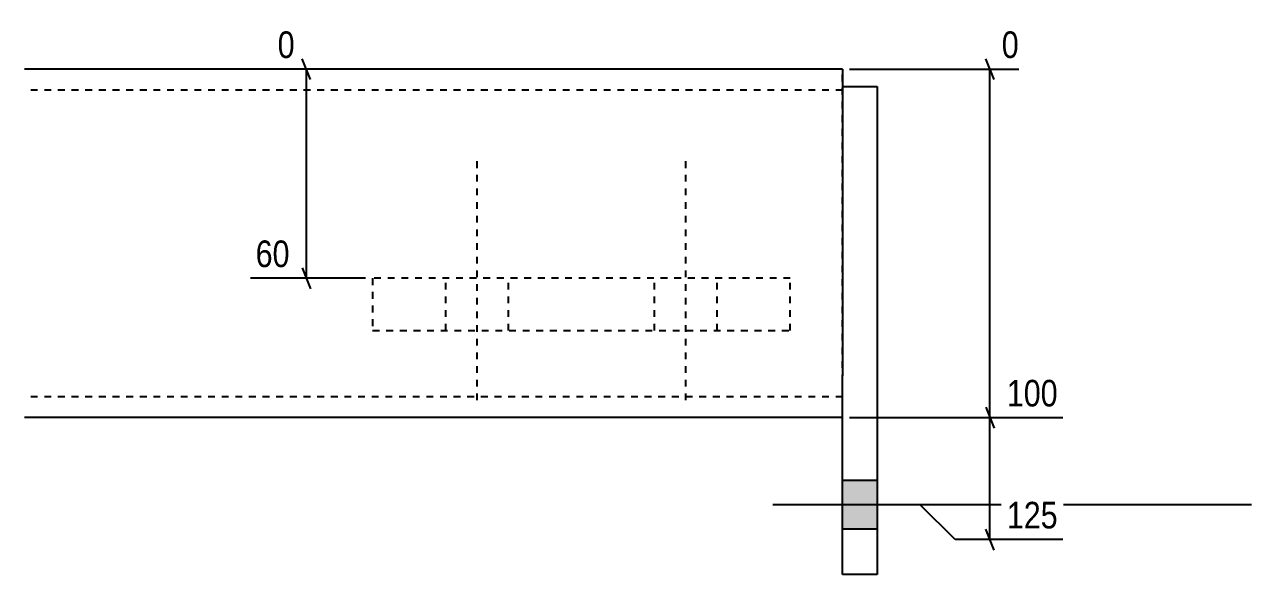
# Model space of a CAD drawing. Header units: millimetres. Extents: x 5 to 23496, y 3 to 654.
# Drawn here: x 10042.3 to 10394.8, y 4.8 to 162.6 of the extents above; entities that cross this region are included whole.
import ezdxf

# ---------------------------------------------------------------- set-up
doc = ezdxf.new("R2010")
doc.units = ezdxf.units.MM
doc.linetypes.add('DXK_LINE_DOT2', pattern=[3.9198, 1.9599, -1.9599])
doc.layers.add('MÅLSÆTNING', color=7, linetype='Continuous')
doc.layers.add('STÅL', color=7, linetype='Continuous')
doc.styles.add('Arial Narrow', font='ARIALN.TTF', dxfattribs={"height": 0.2})

msp = doc.modelspace()

# ---------------------------------------------------------------- hatches: boundary and pattern name
at = {"layer": 'STÅL', "linetype": 'Continuous'}
msp.add_hatch(color=96, dxfattribs=at).paths.add_polyline_path([(10287.26, 17.8), (10287.26, 31.8), (10277.26, 31.8), (10277.26, 17.8)])
msp.add_hatch(color=96, dxfattribs=at).paths.add_polyline_path([(10287.26, 17.8), (10287.26, 31.8), (10277.26, 31.8), (10277.26, 17.8)])

# ---------------------------------------------------------------- linework, layer by layer
at = {"layer": 'MÅLSÆTNING', "color": 7, "linetype": 'Continuous'}
for p, q in [((10124.46, 146.8), (10122.06, 152.8)), ((10320.82, 146.8), (10318.42, 152.8)), ((10140.85, 149.8), (10114.99, 149.8)), ((10123.26, 89.8), (10123.26, 149.8)), ((10279.26, 149.8), (10327.89, 149.8)), ((10319.62, 49.8), (10319.62, 149.8)), ((10122.06, 92.8), (10124.46, 86.8)), ((10140.26, 89.8), (10107.2, 89.8)), ((10279.26, 49.8), (10340.56, 49.8)), ((10279.26, 49.8), (10340.56, 49.8)), ((10318.42, 52.8), (10320.82, 46.8)), ((10318.42, 52.8), (10320.82, 46.8)), ((10319.62, 14.8), (10319.62, 49.8)), ((10299.62, 24.8), (10279.26, 24.8)), ((10309.62, 14.8), (10299.62, 24.8)), ((10320.82, 11.8), (10318.42, 17.8)), ((10340.56, 14.8), (10309.62, 14.8))]:
    msp.add_line(p, q, dxfattribs=at)
at = {"layer": 'STÅL', "color": 2, "linetype": 'Continuous'}
for p, q in [((10277.26, 149.8), (10042.26, 149.8)), ((10277.26, 149.8), (10277.26, 148.89)), ((10277.26, 148.89), (10277.26, 137.8)), ((10277.26, 144.8), (10287.26, 144.8)), ((10287.26, 144.8), (10287.26, 4.8)), ((10277.26, 137.8), (10277.26, 61.8)), ((10277.26, 52.32), (10277.26, 61.8)), ((10277.26, 49.8), (10042.26, 49.8)), ((10277.26, 4.8), (10277.26, 52.32)), ((10287.26, 4.8), (10277.26, 4.8))]:
    msp.add_line(p, q, dxfattribs=at)
at = {"layer": 'STÅL', "color": 7, "linetype": 'DXK_LINE_DOT2'}
for p, q in [((10277.26, 146.29), (10277.26, 149.8)), ((10277.26, 52.32), (10277.26, 144.8)), ((10277.26, 143.8), (10042.26, 143.8)), ((10142.26, 89.8), (10142.26, 74.8)), ((10262.26, 89.8), (10142.26, 89.8)), ((10262.26, 74.8), (10262.26, 89.8)), ((10142.26, 74.8), (10262.26, 74.8)), ((10277.26, 55.8), (10042.26, 55.8)), ((10277.26, 50.71), (10277.26, 52.32)), ((10277.26, 49.8), (10277.26, 50.71))]:
    msp.add_line(p, q, dxfattribs=at)
at = {"layer": 'STÅL', "color": 96, "linetype": 'DXK_LINE_DOT2'}
for p, q in [((10172.26, 54.8), (10172.26, 124.8)), ((10232.26, 54.8), (10232.26, 124.8)), ((10163.26, 74.8), (10163.26, 89.8)), ((10181.26, 74.8), (10181.26, 89.8)), ((10223.26, 74.8), (10223.26, 89.8)), ((10241.26, 74.8), (10241.26, 89.8))]:
    msp.add_line(p, q, dxfattribs=at)
at = {"layer": 'STÅL', "color": 96, "linetype": 'Continuous'}
for p, q in [((10287.26, 31.8), (10277.26, 31.8)), ((10287.26, 31.8), (10277.26, 31.8)), ((10394.76, 24.8), (10257.26, 24.8)), ((10394.76, 24.8), (10257.26, 24.8)), ((10287.26, 17.8), (10277.26, 17.8)), ((10287.26, 17.8), (10277.26, 17.8))]:
    msp.add_line(p, q, dxfattribs=at)

# ---------------------------------------------------------------- next in the draw order: wipeouts: each hides what was drawn before it
at = {"color": 0, "linetype": 'Continuous'}
for points in [[(10121.46, 151.4), (10121.46, 162.6), (10113.39, 162.6), (10113.39, 151.4)], [(10329.49, 151.4), (10329.49, 162.6), (10321.42, 162.6), (10321.42, 151.4)], [(10120.01, 91.4), (10120.01, 102.6), (10107.06, 102.6), (10107.06, 91.4)], [(10340.7, 51.4), (10340.7, 62.6), (10322.88, 62.6), (10322.88, 51.4)], [(10340.7, 16.4), (10340.7, 27.6), (10322.88, 27.6), (10322.88, 16.4)]]:
    msp.add_wipeout(points, dxfattribs=at).dxf.layer = 'MÅLSÆTNING'

# ---------------------------------------------------------------- next in the draw order: texts
at = {"layer": 'MÅLSÆTNING', "color": 3, "linetype": 'Continuous', "style": 'Arial Narrow'}
for s, height, p in [('0', 7.64, (10114.99, 153)), ('0', 7.64, (10323.02, 153)), ('60', 7.635, (10108.66, 93)), ('100', 7.635, (10324.48, 53)), ('125', 7.635, (10324.48, 18))]:
    msp.add_text(s, height=height, dxfattribs=at).set_placement(p)

doc.saveas('drawing.dxf')
